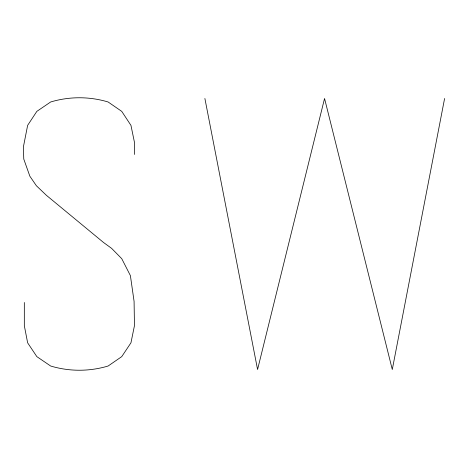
<?xml version="1.0" encoding="UTF-8"?>
<svg xmlns="http://www.w3.org/2000/svg" width="468" height="468" viewBox="0 0 468 468"><rect width="100%" height="100%" fill="white"/><g stroke="black" fill="none" stroke-linecap="round" stroke-linejoin="round"><path stroke-width="0.7" d="M444.6 98.485L392.289 369.515L324.552 98.485L257.57 369.515L204.885 98.485M134.451 154.458L134.451 142.307L130.952 125.365L121.744 111.372L108.114 101.983A99.947 99.947 0 0 0 50.655 101.983L36.843 111.372L27.635 125.365L23.4 146.911L23.769 159.061L29.847 176.184L36.387 185.761L46.42 195.331L103.51 242.471L111.612 248.362L121.744 258.675L130.397 275.611L134.082 301.392L134.451 325.693L130.952 342.816L121.744 356.628L108.114 366.017A99.947 99.947 0 0 1 50.655 366.017L36.843 356.628L27.635 342.816L24.324 325.693L24.324 302.492"/></g></svg>
